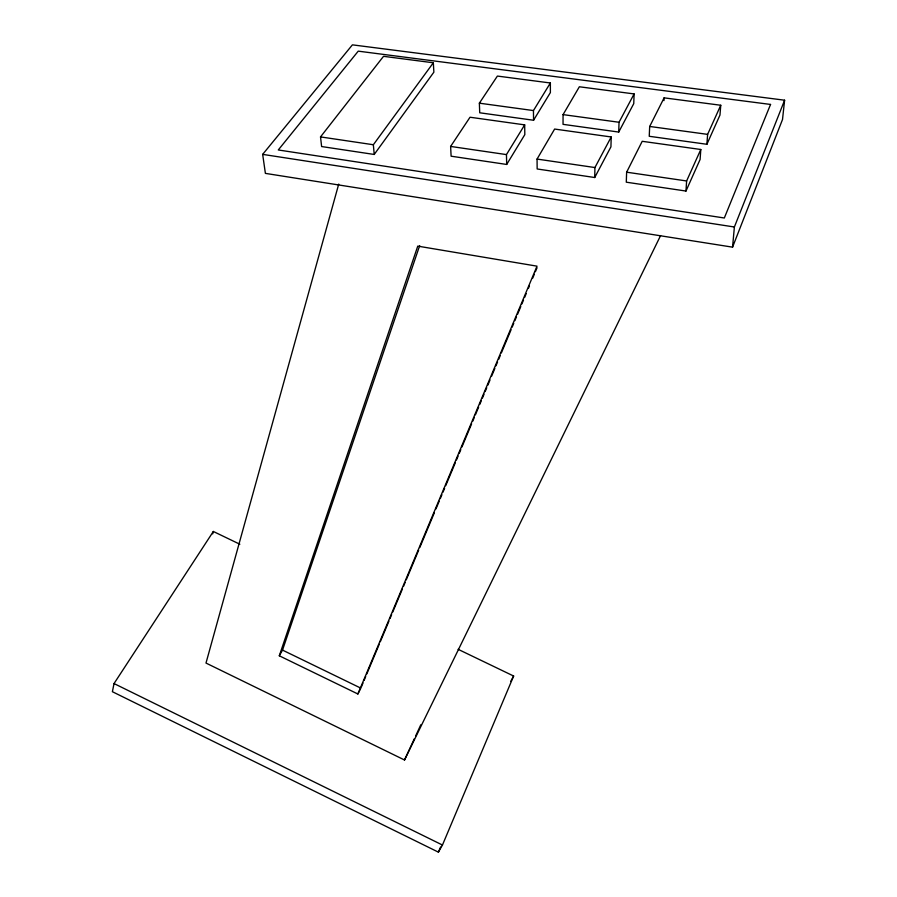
<?xml version="1.0" encoding="UTF-8"?>
<svg xmlns="http://www.w3.org/2000/svg" width="897" height="897" viewBox="0 0 897 897"><rect width="100%" height="100%" fill="white"/><g stroke="black" fill="none" stroke-linecap="round" stroke-linejoin="round"><path stroke-width="1.35" d="M563.069 114.614L563.036 124.347L618.728 132.061L633.753 103.626L634.112 93.927L579.361 86.774L563.069 114.614L619.031 122.261L634.112 93.927M594.722 177.516L594.924 167.548L611.205 136.972L554.626 129.056L537.056 159.072L537.157 168.972L594.722 177.516L610.935 146.828L611.205 136.972M618.728 132.061L619.031 122.261M626.633 172.19L626.285 182.192L685.97 191.05L700.097 159.464L700.804 149.496L642.207 141.3L626.633 172.19L686.62 180.97L700.804 149.496M649.686 126.455L649.237 136.288L706.892 144.282L719.977 115.051L720.751 105.252L664.105 97.851L649.686 126.455L707.621 134.371L720.751 105.252M663.959 100.621L664.105 97.851M685.97 191.05L686.62 180.97M706.892 144.282L707.621 134.371M732.557 247.157L734.385 226.997L784.606 100.206L352.409 44.85L262.664 154.374L265.389 173.379L732.557 247.157L782.509 119.514L784.606 100.206M239.835 544.221L213.329 531.473L114.031 683.559L112.394 691.71L438.398 852.15L442.456 845.03L513.645 676.035L458.12 649.316M212.724 533.872L213.329 531.473M338.73 184.087L205.996 663.062L404.513 759.994L660.584 235.586M279.303 655.797L417.755 246.126L537.011 266.162L357.881 693.986L279.303 655.797L282.521 650.101L419.661 245.632M361.39 686.855L363.005 682.987M364.092 680.408L365.707 676.54M366.795 673.961L379.218 644.315M380.294 641.736L388.95 621.105M390.027 618.526L391.641 614.658M392.729 612.079L402.45 588.869M403.538 586.302L405.152 582.433M406.24 579.854L418.664 550.197M419.751 547.619L434.339 512.815M435.953 508.947L439.205 501.21M440.281 498.631L441.907 494.763M442.983 492.184L444.609 488.316M445.686 485.737L455.407 462.527M456.495 459.948L458.109 456.08M459.197 453.512L460.811 449.644M461.899 447.065L471.62 423.855M472.708 421.276L474.322 417.408M475.41 414.829L478.65 407.092M479.727 404.513L481.353 400.645M482.429 398.066L484.055 394.198M485.131 391.619L486.757 387.751M487.833 385.183L489.997 380.025M491.623 376.157L494.864 368.42M495.94 365.841L497.566 361.973M498.642 359.394L500.268 355.526M501.345 352.947L511.077 329.737M512.153 327.158L513.768 323.29M514.856 320.711L516.47 316.854M517.558 314.275L520.798 306.539M521.875 303.96L523.5 300.091M524.577 297.512L526.203 293.644M528.367 288.486L529.443 285.908M532.683 278.171L534.309 274.303M535.386 271.724L537.011 267.855M438.398 852.15L440.573 847.003M404.513 759.994L414.414 738.601M415.569 736.089L420.816 724.765M357.881 693.986L360.841 688.145L282.521 650.101M510.673 681.462L513.645 676.035M506.693 164.454L524.823 134.617L524.678 124.874L470.028 117.227L450.619 146.424L451.113 156.201L506.693 164.454L506.457 154.598L524.678 124.874M533.558 120.254L550.388 92.57L550.366 82.984L497.398 76.066L479.368 103.177L479.727 112.787L533.558 120.254L533.457 110.566L550.366 82.984M374.217 154.463L433.868 72.175L433.329 62.779L383.535 56.32L320.521 136.905L321.619 146.547L374.217 154.463L373.354 144.742L433.329 62.779M479.368 103.177L533.457 110.566M450.619 146.424L506.457 154.598M537.056 159.072L594.924 167.548M320.521 136.905L373.354 144.742M262.664 154.374L734.385 226.997M114.031 683.559L442.456 845.03M770.545 104.444L724.328 217.993L278.283 149.967L358.239 51.151L770.545 104.444"/></g></svg>
